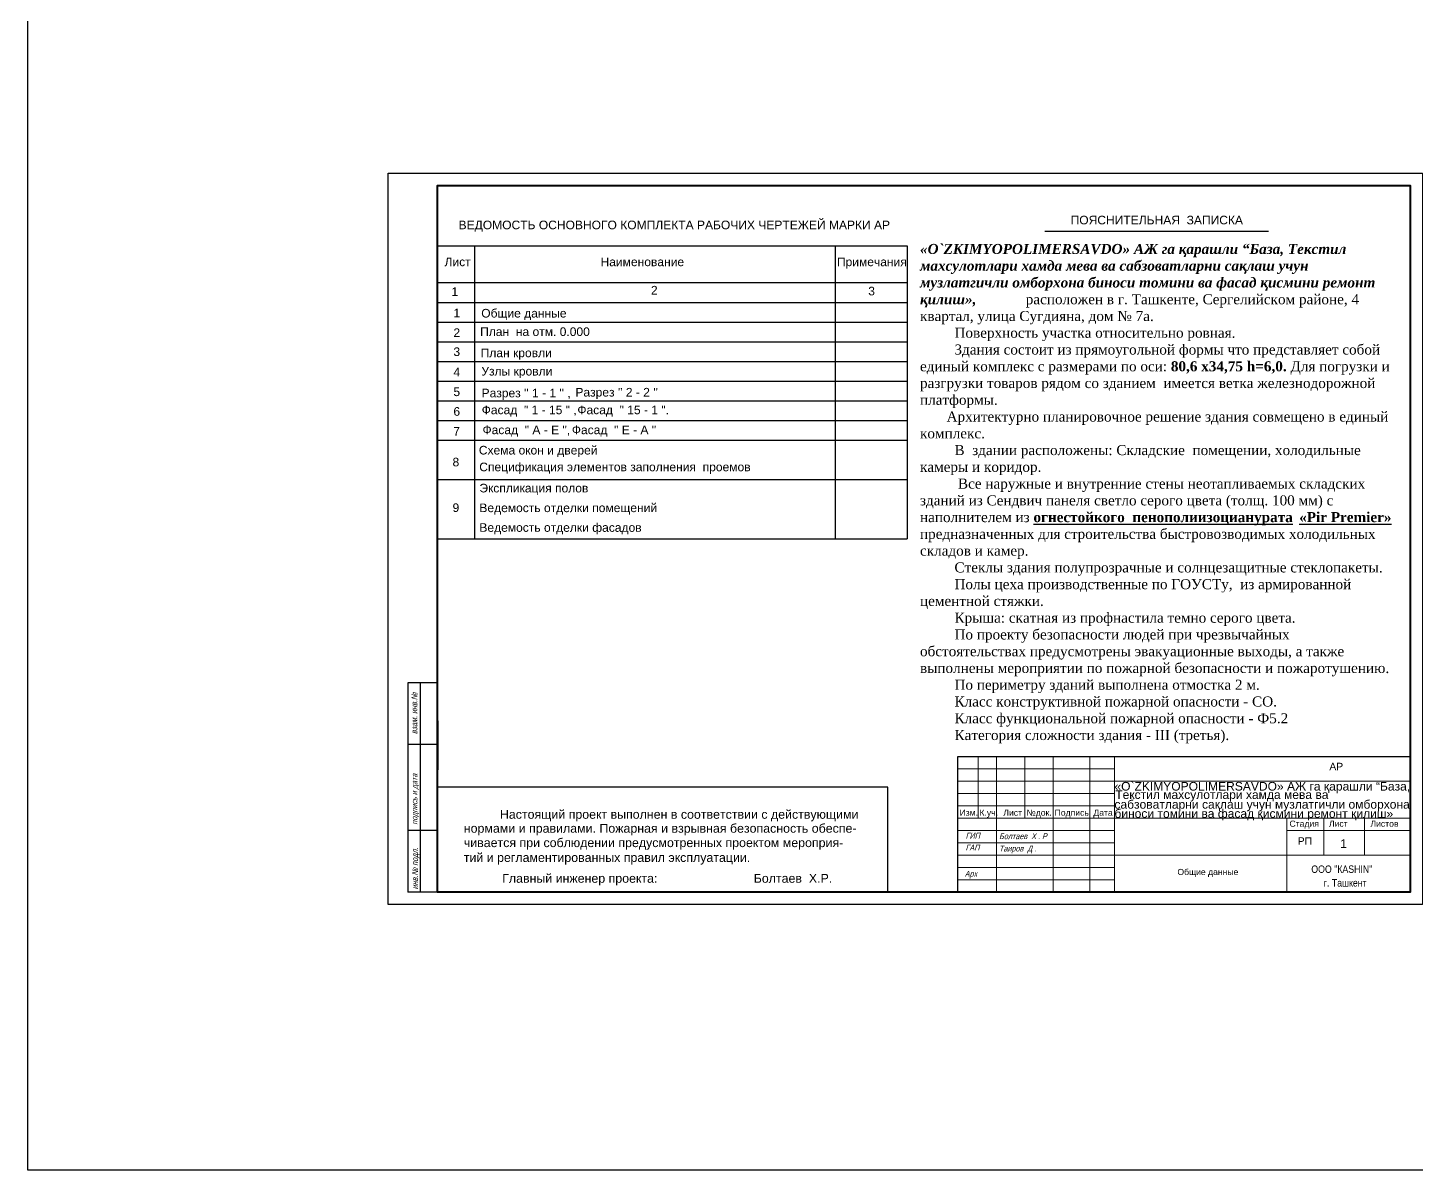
# Model space of a CAD drawing. Header units: millimetres. Extents: x 72928 to 1386960, y 320086 to 445536.
# Drawn here: x 72928 to 129321, y 320086 to 366483 of the extents above; entities that cross this region are included whole.
import ezdxf

# ---------------------------------------------------------------- set-up
doc = ezdxf.new("R2010")
doc.units = ezdxf.units.MM
doc.layers.add('ђЂЊЉЂ', color=7, linetype='Continuous')
doc.styles.add('ira', font='arial.ttf', dxfattribs={"height": 3})
doc.styles.add('J~stule', font='dutch.ttf')

msp = doc.modelspace()

# ---------------------------------------------------------------- linework, layer by layer
for p, q in [((114241.4, 358220.9), (123321.2, 358220.9)), ((89571, 354531.6), (108643.1, 354531.6)), ((89571, 353731.6), (108643.1, 353731.6)), ((89571, 352931.6), (108643.1, 352931.6)), ((89571, 352131.6), (108643.1, 352131.6)), ((89571, 351331.6), (108643.1, 351331.6)), ((89571, 351331.6), (108643.1, 351331.6)), ((89571, 350531.6), (108643.1, 350531.6)), ((89571, 349731.6), (108643.1, 349731.6)), ((89571, 349731.6), (108643.1, 349731.6)), ((89571, 348131.6), (108643.1, 348131.6)), ((107858.9, 335641.3), (89571, 335641.3))]:
    msp.add_line(p, q)
at = {"color": 7, "lineweight": 30}
for p, q in [((89571, 357631.6), (108643.1, 357631.6)), ((91071, 357631.6), (91071, 349731.6)), ((105716.6, 357631.6), (105716.6, 349731.6)), ((108643.1, 357631.6), (108643.1, 349731.6)), ((89571, 356131.6), (108643.1, 356131.6)), ((89571, 355331.6), (108643.1, 355331.6)), ((91071, 349731.6), (91071, 345731.6)), ((105716.6, 349731.6), (105716.6, 345731.6)), ((108643.1, 349731.6), (108643.1, 345731.6)), ((89571, 345731.6), (108643.1, 345731.6))]:
    msp.add_line(p, q, dxfattribs=at)
at = {"lineweight": 30}
for p, q in [((88371, 339882), (88371, 331382)), ((89571, 339882), (88371, 339882)), ((88871, 339882), (88871, 331382)), ((89571, 337382), (88371, 337382)), ((110704.5, 336882), (129071, 336882)), ((110704.5, 331382), (110704.5, 336882)), ((89571, 333882), (88371, 333882)), ((89571, 331382), (88371, 331382))]:
    msp.add_line(p, q, dxfattribs=at)
at = {"ltscale": 6}
msp.add_line((89596.9, 336347.9), (89596.9, 338335.2), dxfattribs=at)
at = {"lineweight": 20}
for p, q in [((111528.1, 336882), (111528.1, 334382)), ((113421, 336882), (113421, 334382))]:
    msp.add_line(p, q, dxfattribs=at)
at = {"color": 1}
msp.add_lwpolyline([(72928.2, 445536.1), (621892.2, 445536.1), (621892.2, 320086.1), (72928.2, 320086.1)], close=True, dxfattribs=at)
at = {"ltscale": 6}
msp.add_lwpolyline([(87571, 360582), (129571, 360582), (129571, 330882), (87571, 330882)], close=True, dxfattribs=at)
at = {"lineweight": 40}
msp.add_lwpolyline([(89571, 349731.6), (89571, 360082), (129071, 360082), (129071, 331382), (89571, 331382), (89571, 349731.6)], dxfattribs=at)
msp.add_lwpolyline([(107858.9, 331382), (107858.9, 335641.3)])
at = {"layer": 'ђЂЊЉЂ', "linetype": 'Continuous', "lineweight": 20}
msp.add_line((112271, 336882), (112271, 331382), dxfattribs=at)
at = {"layer": 'ђЂЊЉЂ', "color": 7, "linetype": 'Continuous', "lineweight": 20}
for p, q in [((114571, 336882), (114571, 334882)), ((116071, 336882), (116071, 331382)), ((117071, 336882), (117071, 331382)), ((117071, 336382), (110704.5, 336382)), ((117071, 335882), (110704.5, 335882)), ((129071, 335882), (117071, 335882)), ((117071, 335382), (110704.5, 335382)), ((114571, 335382), (114571, 331382)), ((117071, 334882), (110704.5, 334882)), ((117071, 334382), (110704.5, 334382)), ((117071, 333882), (110704.5, 333882)), ((129071, 334382), (117071, 334382)), ((124071, 331382), (124071, 334382)), ((129071, 333882), (124071, 333882)), ((125571, 334382), (125571, 332882)), ((127226.5, 334382), (127226.5, 332882)), ((127226.5, 334382), (127226.5, 332882)), ((117071, 333382), (110704.5, 333382)), ((117071, 332882), (110704.5, 332882)), ((129071, 332882), (117071, 332882)), ((117071, 332382), (110704.5, 332382)), ((117071, 331882), (110704.5, 331882))]:
    msp.add_line(p, q, dxfattribs=at)

# ---------------------------------------------------------------- texts
at = {"style": 'ira'}
for s, height, p in [('ВЕДОМОСТЬ ОСНОВНОГО КОМПЛЕКТА РАБОЧИХ ЧЕРТЕЖЕЙ МАРКИ АР', 350, (90425.5, 358300.1)), ('ПОЯСНИТЕЛЬНАЯ  ЗАПИСКА', 350, (115283.4, 358498.6)), ('Лист', 350, (89856.7, 356800.6)), ('Наименование', 350, (96191.3, 356800.6)), ('Примечания', 350, (105792.6, 356800.6)), ('1', 350, (90136.6, 355591.4)), ('2', 350, (98238.4, 355648.8)), ('3', 350, (107064.4, 355614.7)), ('1', 350, (90216.5, 354725.5)), ('Общие данные', 350, (91346.8, 354715)), ('2', 350, (90216.5, 353925.5)), ('План  на отм. 0.000', 350, (91301.2, 353966)), ('3', 350, (90216.5, 353151.2)), ('План кровли', 350, (91323.3, 353104.4)), ('4', 350, (90216.5, 352325.5)), ('Узлы кровли', 350, (91352, 352360.7)), ('5', 350, (90216.5, 351525.5)), ("Разрез '' 1 - 1 '' ,", 350, (91359.6, 351475.1)), ("Разрез '' 2 - 2 ''", 350, (95170.4, 351506.4)), ('6', 350, (90216.5, 350725.5)), (' Фасад  " 1 - 15 " ,', 350, (91229.2, 350788.4)), (' Фасад  " 15 - 1 ".', 350, (95114.1, 350788.4)), ('7', 350, (90209.8, 349921.6)), (' Фасад  " A - E ",', 350, (91261.7, 349978)), (' Фасад  " E - A "', 350, (94889.8, 349978)), ('Схема окoн и дверей ', 350, (91248.9, 349152.5)), ('8', 350, (90180.4, 348671.1)), ('Спецификация элементов заполнения  проемов   ', 350, (91265.6, 348472.3)), ('Экспликация полов ', 350, (91270.7, 347612.7)), ('9', 350, (90180.4, 346819)), ('Ведемость отделки помещений', 350, (91270.7, 346812.7)), ('Ведемость отделки фасадов', 350, (91270.7, 346012.7)), ('«O`ZKIMYOPOLIMERSAVDO» АЖ га қарашли “База,', 350, (117063.2, 335504.4)), ('сабзоватларни сақлаш учун музлатгичли омборхона', 350, (117063.2, 334770.1)), ('Текстил махсулотлари хамда мева ва ', 350, (117097.7, 335164.8)), ('Настоящий проект выполнен в соответствии с действующими', 360, (92105.1, 334359.8)), ('биноси томини ва фасад қисмини ремонт қилиш»', 350, (117063.2, 334398)), ('нормами и правилами. Пожарная и взрывная безопасность обеспе-', 360, (90638.1, 333792.8)), ('чивается при соблюдении предусмотренных проектом мероприя-', 360, (90638.1, 333208.7)), ('1', 350, (126231.3, 333173.6)), ('тий и регламентированных правил эксплуатации.', 360, (90638.1, 332606.5))]:
    msp.add_text(s, height=height, dxfattribs=at).set_placement(p)
at = {"style": 'ira', "width": 0.85}
for s, p in [('OOO "КАSHIN"', (125058.7, 332162.7)), ('г. Ташкент', (125563.9, 331607.8))]:
    msp.add_text(s, height=300, dxfattribs=at).set_placement(p)
at = {"lineweight": 25, "style": 'ira'}
msp.add_text('Главный инженер проекта:                            Болтаев  Х.Р.', height=360, dxfattribs=at).set_placement((92196, 331761.4))
at = {"ltscale": 10, "insert": (109166.4, 357704.7), "char_height": 350, "width": 19375.273, "attachment_point": 1, "style": 'J~stule'}
msp.add_mtext('{\\fTimes New Roman|b1|i1|c204|p18;\\H1.16667x;«O`ZKIMYOPOLIMERSAVDO» АЖ\\fTimes New Roman|b1|i0|c204|p18; \\fTimes New Roman|b1|i1|c204|p18;га қарашли “База, Текстил махсулотлари хамда мева ва сабзоватларни сақлаш учун музлатгичли омборхона биноси томини ва фасад қисмини ремонт қилиш»,             \\fTimes New Roman|b0|i0|c204|p18;расположен в г. Ташкенте, Сергелийском районе, 4 квартал, улица Сугдияна, дом № 7а.\\fTimes New Roman|b1|i1|c204|p18;  \\fTimes New Roman|b1|i0|c204|p18;\\H0.85714x; \\fTimes New Roman|b1|i1|c204|p18; \\fArial|b0|i0|c204|p34;\\C1;\\P\\C256;   ^I\\fTimes New Roman|b0|i0|c204|p18;\\H1.16667x;Поверхность участка относительно ровная. \\P   ^IЗдания состоит из прямоугольной формы что представляет собой единый комплекс с размерами по оси: \\fTimes New Roman|b1|i0|c204|p18;80,6 х34,75 h=6,0. \\fTimes New Roman|b0|i0|c204|p18;Для погрузки и разгрузки товаров рядом со зданием  имеется ветка железнодорожной платформы.  \\P       Архитектурно планировочное решение здания совмещено в единый  комплекс.\\P^IВ  здании расположены: Складские  помещении, холодильные камеры и коридор. \\P          Все наружные и внутренние стены неотапливаемых складских зданий из Сендвич панеля светло серого цвета (толщ. 100 мм) с наполнителем из \\fTimes New Roman|b1|i0|c204|p18;\\Lогнестойкого  пенополиизоцианурата^I«Pir Premier»\\fTimes New Roman|b0|i0|c204|p18;\\l предназначенных для строительства быстровозводимых холодильных складов и камер.\\P        ^IСтеклы здания полупрозрачные и солнцезащитные стеклопакеты.\\P^IПолы цеха производственные по ГОУСТу,  из армированной цементной стяжки.\\P    ^IКрыша: скатная из профнастила темно серого цвета.\\P   ^IПо проекту безопасности людей при чрезвычайных обстоятельствах предусмотрены эвакуационные выходы, а также выполнены мероприятии по пожарной безопасности и пожаротушению.\\P ^IПо периметру зданий выполнена отмостка 2 м.\\P^IКласс конструктивной пожарной опасности - СО.\\P^IКласс функциональной пожарной опасности - Ф5.2\\P^IКатегория сложности здания - III (третья).\\P^I\\H1.75981x; }', dxfattribs=at)
at = {"layer": 'ђЂЊЉЂ', "color": 7, "linetype": 'Continuous', "lineweight": 20, "style": 'ira', "oblique": 15, "width": 0.8}
for s, p in [('взам. инв.№', (88749, 337792.4)), ('подпись и дата', (88754, 334116.1)), ('инв.№ подл.', (88775, 331488.6))]:
    msp.add_text(s, height=240, rotation=90, dxfattribs=at).set_placement(p)
at = {"layer": 'ђЂЊЉЂ', "color": 7, "linetype": 'Continuous', "lineweight": 20, "style": 'ira'}
for s, height, p in [('АР', 300, (125793.7, 336331.9)), ('Изм.', 250, (110772, 334481.8)), ('К.уч.', 250, (111581.8, 334481.8)), ('Лист', 250, (112551.1, 334481.8)), ('№док.', 250, (113493.4, 334481.8)), ('Подпись', 250, (114635.5, 334481.8)), ('Дата', 250, (116208.6, 334481.8)), ('Стадия', 250, (124173.3, 334034.3)), ('Лист', 250, (125776.4, 334034.3)), ('Лист', 250, (125776.4, 334034.3)), ('Листов', 250, (127462.4, 334034.3)), ('Листов', 250, (127462.4, 334034.3)), ('РП', 300, (124509.6, 333304.6)), ('РП', 300, (124509.6, 333304.6)), ('Общие данные', 250, (119621.4, 332073.1))]:
    msp.add_text(s, height=height, dxfattribs=at).set_placement(p)
at = {"layer": 'ђЂЊЉЂ', "color": 7, "linetype": 'Continuous', "lineweight": 20, "style": 'ira', "oblique": 15, "width": 0.8}
for s, p in [('ГАП', (111017.1, 333073.6)), ('ГАП', (111017.1, 333073.6)), ('ГИП', (111019.6, 333553.8)), ('ГИП', (111019.6, 333553.8)), ('Болтаев  Х . Р', (112377.9, 333531.2)), ('Таиров  Д .', (112377.9, 333031.2)), ('Арх', (110983, 332004.4))]:
    msp.add_text(s, height=240, dxfattribs=at).set_placement(p)

doc.saveas('drawing.dxf')
